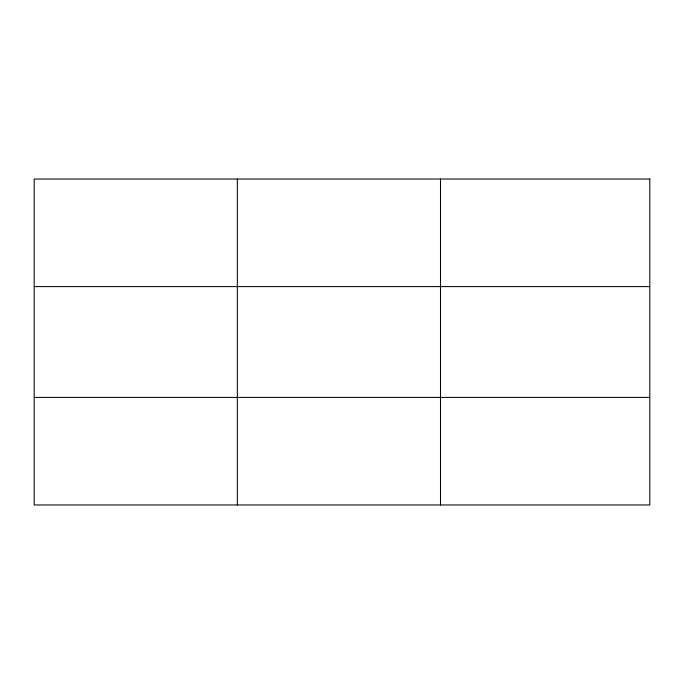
<?xml version="1.0" encoding="UTF-8"?>
<svg xmlns="http://www.w3.org/2000/svg" width="684" height="684" viewBox="0 0 684 684"><rect width="100%" height="100%" fill="white"/><g stroke="black" fill="none" stroke-linecap="round" stroke-linejoin="round"><path stroke-width="1.03" d="M237.348 179.028L237.348 504.972M440.496 179.028L440.496 504.972M34.2 286.587L649.8 286.587M34.2 397.413L649.8 397.413M649.8 179.028L649.8 504.972L34.2 504.972L34.2 179.028L649.8 179.028"/></g></svg>
